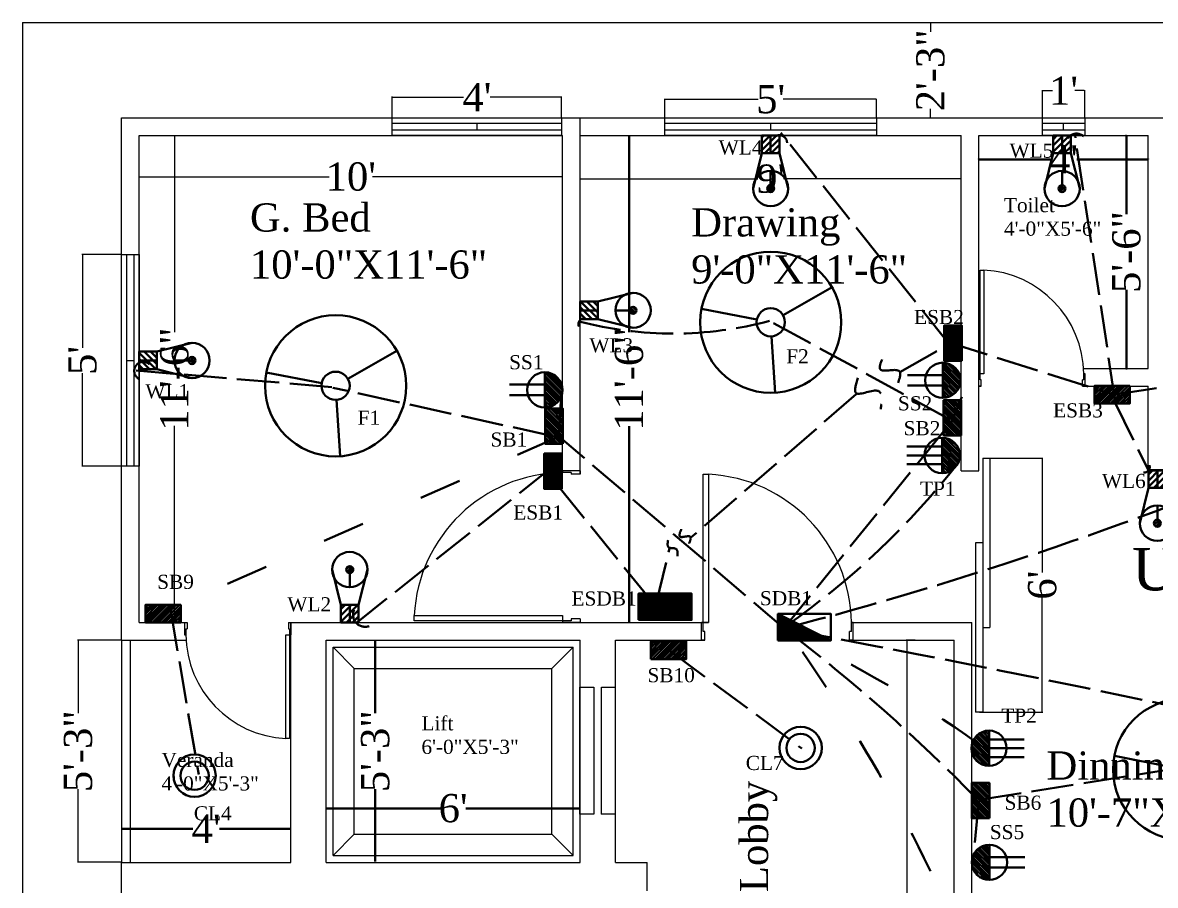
# Model space of a CAD drawing. Header units: inches. Extents: x -683 to 324, y -774 to 43.
# Drawn here: x -494.8 to -173.8, y -201 to 43.5 of the extents above; entities that cross this region are included whole.
import ezdxf

# ---------------------------------------------------------------- set-up
doc = ezdxf.new("R2010")
doc.units = ezdxf.units.IN
doc.header["$MEASUREMENT"] = 0
doc.linetypes.add('ACAD_ISO02W100', pattern=[15, 12, -3])
doc.linetypes.add('ACAD_ISO03W100', pattern=[30, 12, -18])
for name, color, linetype in [('Conduit', 118, 'ACAD_ISO02W100'), ('Dimention', 218, 'Continuous'), ('Door', 178, 'Continuous'), ('Emergency C', 50, 'ACAD_ISO02W100'), ('Fan', 109, 'Continuous'), ('Room Name', 10, 'Continuous'), ('SDB to SDB Conduit', 98, 'ACAD_ISO03W100'), ('sliding door', 6, 'Continuous'), ('Switch board', 182, 'Continuous'), ('Text', 38, 'Continuous'), ('Text 2', 18, 'Continuous'), ('veranda', 178, 'Continuous'), ('window', 78, 'Continuous')]:
    doc.layers.add(name, color=color, linetype=linetype)
doc.styles.get("Standard").update_dxf_attribs({"font": 'times.ttf', "height": 4})
doc.dimstyles.new('Horizontal', dxfattribs={"dimtxt": 0.18, "dimasz": 0.18, "dimexe": 0.18, "dimexo": 0.0625, "dimgap": 0.09, "dimtad": 0, "dimdec": 3, "dimzin": 0, "dimdsep": 46, "dimlunit": 4, "dimtxsty": 'Standard', "dimcen": 0.09, "dimadec": 0, "dimazin": 0, "dimtfac": 0.8, "dimtdec": 3, "dimtofl": 0, "dimtmove": 0, "dimatfit": 3, "dimfxl": 1, "dimtolj": 1, "dimtzin": 0, "dimarcsym": 0})

# ---------------------------------------------------------------- blocks, each defined once
blk = doc.blocks.new('window 2')
at = {"layer": 'Door'}
for p, q in [((0.5, 5), (0.5, 47)), ((0.5, 47), (2, 47)), ((2, 47), (2, 5)), ((2, 5), (0, 5)), ((0, 0), (0, 5)), ((0.5, 2.5), (0.5, 5)), ((43, 5), (42.5, 5)), ((42.5, 2.5), (42.5, 5)), ((43, 0), (43, 5)), ((1, 0), (0, 0)), ((1, 2.5), (0.5, 2.5)), ((1, 0), (1, 2.5)), ((42.5, 2.5), (42, 2.5)), ((42, 0), (42, 2.5)), ((43, 0), (42, 0))]:
    blk.add_line(p, q, dxfattribs=at)
blk.add_arc((-0.12, 4.43), 42.62, 0.7627, 87.154, dxfattribs=at)
blk = doc.blocks.new('window')
at = {"layer": 'window'}
for p, q in [((-12, 5), (12, 5)), ((-12, 0), (-12, 5)), ((12, 5), (12, 0)), ((-12, 3.5), (12, 3.5)), ((0, 3.5), (0, 1.5)), ((12, 1.5), (-12, 1.5)), ((12, 0), (-12, 0))]:
    blk.add_line(p, q, dxfattribs=at)
blk = doc.blocks.new("6' sliding door")
at = {"layer": 'sliding door'}
for p, q in [((0, 0), (0, -72)), ((0, 0), (2, 0)), ((2, 0), (2, -48)), ((-2, -24), (-2, -72)), ((0, -24), (-2, -24)), ((0, -48), (2, -48)), ((0, -72), (-2, -72))]:
    blk.add_line(p, q, dxfattribs=at)
blk = doc.blocks.new('sliding door off')
at = {"layer": 'sliding door'}
for p, q in [((-24.27, 5.06), (-0.27, 5.06)), ((-24.27, 3.06), (-24.27, 5.06)), ((-0.27, 5.06), (-0.27, 3.06)), ((-0.27, 3.06), (-24.27, 3.06)), ((-24.27, 1.98), (-0.26, 1.98)), ((-24.26, 0.03), (-24.26, 2.03)), ((-0.26, 1.98), (-0.26, 0.03)), ((-0.26, 0.03), (-24.26, 0.03))]:
    blk.add_line(p, q, dxfattribs=at)
blk = doc.blocks.new('*D9')
at = {"layer": 'Defpoints', "color": 0, "lineweight": 40}
for p in [(-461.81, -0.79), (-341.81, -0.19), (-341.81, -0.79)]:
    blk.add_point(p, dxfattribs=at)
at = {"layer": 'Dimention', "color": 0, "lineweight": -2}
for p, q in [((-461.81, -0.73), (-461.81, -0.01)), ((-461.63, -0.19), (-407.93, -0.19)), ((-341.99, -0.19), (-395.7, -0.19)), ((-341.81, -0.73), (-341.81, -0.01))]:
    blk.add_line(p, q, dxfattribs=at)
at = {"layer": 'Dimention', "color": 0, "lineweight": 40}
for points in [[(-461.63, -0.16), (-461.63, -0.22), (-461.81, -0.19)], [(-341.99, -0.16), (-341.99, -0.22), (-341.81, -0.19)]]:
    blk.add_solid(points, dxfattribs=at)
at = {"layer": 'Dimention', "color": 0, "lineweight": 40, "insert": (-401.81, -0.19), "char_height": 8, "attachment_point": 5}
blk.add_mtext("\\A1;10'", dxfattribs=at)
blk = doc.blocks.new('*D10')
at = {"layer": 'Defpoints', "color": 0, "lineweight": 40}
for p in [(-452.1, 11.47), (-455.01, -126.53), (-451.8, -126.53)]:
    blk.add_point(p, dxfattribs=at)
at = {"layer": 'Dimention', "color": 0, "lineweight": -2}
for p, q in [((-452.04, 11.47), (-451.62, 11.47)), ((-451.8, 11.29), (-451.8, -44.22)), ((-451.8, -126.35), (-451.8, -70.83)), ((-454.95, -126.53), (-451.62, -126.53))]:
    blk.add_line(p, q, dxfattribs=at)
at = {"layer": 'Dimention', "color": 0, "lineweight": 40}
for points in [[(-451.83, 11.29), (-451.77, 11.29), (-451.8, 11.47)], [(-451.83, -126.35), (-451.77, -126.35), (-451.8, -126.53)]]:
    blk.add_solid(points, dxfattribs=at)
at = {"layer": 'Dimention', "color": 0, "lineweight": 40, "insert": (-451.8, -57.53), "char_height": 8, "attachment_point": 5, "rotation": 90}
blk.add_mtext('\\A1;11\'-6"', dxfattribs=at)
blk = doc.blocks.new('*D11')
at = {"layer": 'Defpoints', "color": 0, "lineweight": 40}
for p in [(-466.81, -22.26), (-477.85, -82.26), (-466.81, -82.26)]:
    blk.add_point(p, dxfattribs=at)
at = {"layer": 'Dimention', "color": 0, "lineweight": -2}
for p, q in [((-466.88, -22.26), (-478.03, -22.26)), ((-477.85, -22.44), (-477.85, -48.69)), ((-477.85, -82.08), (-477.85, -55.84)), ((-466.88, -82.26), (-478.03, -82.26))]:
    blk.add_line(p, q, dxfattribs=at)
at = {"layer": 'Dimention', "color": 0, "lineweight": 40}
for points in [[(-477.88, -22.44), (-477.82, -22.44), (-477.85, -22.26)], [(-477.88, -82.08), (-477.82, -82.08), (-477.85, -82.26)]]:
    blk.add_solid(points, dxfattribs=at)
at = {"layer": 'Dimention', "color": 0, "lineweight": 40, "insert": (-477.85, -52.26), "char_height": 8, "attachment_point": 5, "rotation": 90}
blk.add_mtext("\\A1;5'", dxfattribs=at)
blk = doc.blocks.new('*D12')
at = {"layer": 'Defpoints', "color": 0, "lineweight": 40}
for p in [(-336.81, -1.68), (-228.81, -0.77), (-228.81, -1.68)]:
    blk.add_point(p, dxfattribs=at)
at = {"layer": 'Dimention', "color": 0, "lineweight": -2}
for p, q in [((-336.81, -1.62), (-336.81, -0.59)), ((-336.63, -0.77), (-286.44, -0.77)), ((-228.99, -0.77), (-279.19, -0.77)), ((-228.81, -1.62), (-228.81, -0.59))]:
    blk.add_line(p, q, dxfattribs=at)
at = {"layer": 'Dimention', "color": 0, "lineweight": 40}
for points in [[(-336.63, -0.74), (-336.63, -0.8), (-336.81, -0.77)], [(-228.99, -0.74), (-228.99, -0.8), (-228.81, -0.77)]]:
    blk.add_solid(points, dxfattribs=at)
at = {"layer": 'Dimention', "color": 0, "lineweight": 40, "insert": (-282.81, -0.77), "char_height": 8, "attachment_point": 5}
blk.add_mtext("\\A1;9'", dxfattribs=at)
blk = doc.blocks.new('*D13')
at = {"layer": 'Defpoints', "color": 0, "lineweight": 40}
for p in [(-342.07, 22.35), (-390.07, 16.47), (-342.07, 16.47)]:
    blk.add_point(p, dxfattribs=at)
at = {"layer": 'Dimention', "color": 0, "lineweight": -2}
for p, q in [((-390.07, 16.53), (-390.07, 22.53)), ((-342.07, 16.53), (-342.07, 22.53)), ((-389.89, 22.35), (-369.83, 22.35)), ((-342.25, 22.35), (-362.31, 22.35))]:
    blk.add_line(p, q, dxfattribs=at)
at = {"layer": 'Dimention', "color": 0, "lineweight": 40}
for points in [[(-389.89, 22.38), (-389.89, 22.32), (-390.07, 22.35)], [(-342.25, 22.38), (-342.25, 22.32), (-342.07, 22.35)]]:
    blk.add_solid(points, dxfattribs=at)
at = {"layer": 'Dimention', "color": 0, "lineweight": 40, "insert": (-366.07, 22.35), "char_height": 8, "attachment_point": 5}
blk.add_mtext("\\A1;4'", dxfattribs=at)
blk = doc.blocks.new('*D14')
at = {"layer": 'Defpoints', "color": 0, "lineweight": 40}
for p in [(-252.81, 21.75), (-312.81, 16.47), (-252.81, 16.47)]:
    blk.add_point(p, dxfattribs=at)
at = {"layer": 'Dimention', "color": 0, "lineweight": -2}
for p, q in [((-312.81, 16.54), (-312.81, 21.93)), ((-312.63, 21.75), (-286.39, 21.75)), ((-252.99, 21.75), (-279.24, 21.75)), ((-252.81, 16.54), (-252.81, 21.93))]:
    blk.add_line(p, q, dxfattribs=at)
at = {"layer": 'Dimention', "color": 0, "lineweight": 40}
for points in [[(-312.63, 21.78), (-312.63, 21.72), (-312.81, 21.75)], [(-252.99, 21.78), (-252.99, 21.72), (-252.81, 21.75)]]:
    blk.add_solid(points, dxfattribs=at)
at = {"layer": 'Dimention', "color": 0, "lineweight": 40, "insert": (-282.81, 21.75), "char_height": 8, "attachment_point": 5}
blk.add_mtext("\\A1;5'", dxfattribs=at)
blk = doc.blocks.new('*D15')
at = {"layer": 'Defpoints', "color": 0, "lineweight": 40}
for p in [(-193.81, 24.2), (-205.81, 16.47), (-193.81, 16.47)]:
    blk.add_point(p, dxfattribs=at)
at = {"layer": 'Dimention', "color": 0, "lineweight": -2}
for p, q in [((-205.81, 16.54), (-205.81, 24.38)), ((-205.63, 24.2), (-202.98, 24.2)), ((-193.99, 24.2), (-196.65, 24.2)), ((-193.81, 16.54), (-193.81, 24.38))]:
    blk.add_line(p, q, dxfattribs=at)
at = {"layer": 'Dimention', "color": 0, "lineweight": 40}
for points in [[(-205.63, 24.23), (-205.63, 24.17), (-205.81, 24.2)], [(-193.99, 24.23), (-193.99, 24.17), (-193.81, 24.2)]]:
    blk.add_solid(points, dxfattribs=at)
at = {"layer": 'Dimention', "color": 0, "lineweight": 40, "insert": (-199.81, 24.2), "char_height": 8, "attachment_point": 5}
blk.add_mtext("\\A1;1'", dxfattribs=at)
blk = doc.blocks.new('*D16')
at = {"layer": 'Defpoints', "color": 0, "lineweight": 40}
for p in [(-237.69, 43.47), (-237.51, 43.47), (-237.51, 16.47)]:
    blk.add_point(p, dxfattribs=at)
at = {"layer": 'Dimention', "color": 0, "lineweight": -2}
for p, q in [((-237.62, 43.47), (-237.33, 43.47)), ((-237.51, 43.29), (-237.51, 40.89)), ((-237.57, 16.47), (-237.69, 16.47)), ((-237.51, 16.65), (-237.51, 19.05))]:
    blk.add_line(p, q, dxfattribs=at)
at = {"layer": 'Dimention', "color": 0, "lineweight": 40}
for points in [[(-237.54, 43.29), (-237.48, 43.29), (-237.51, 43.47)], [(-237.54, 16.65), (-237.48, 16.65), (-237.51, 16.47)]]:
    blk.add_solid(points, dxfattribs=at)
at = {"layer": 'Dimention', "color": 0, "lineweight": 40, "insert": (-237.51, 29.97), "char_height": 8, "attachment_point": 5, "rotation": 90}
blk.add_mtext('\\A1;2\'-3"', dxfattribs=at)
blk = doc.blocks.new('*D74')
at = {"layer": 'Defpoints', "color": 0, "lineweight": 40}
for p in [(-241.81, -131.53), (-257.48, -292.53), (-244.21, -292.53)]:
    blk.add_point(p, dxfattribs=at)
at = {"layer": 'Dimention', "color": 0, "lineweight": -2}
for p, q in [((-241.88, -131.53), (-244.39, -131.53)), ((-244.21, -131.71), (-244.21, -212.03)), ((-244.21, -292.35), (-244.21, -238.64)), ((-257.42, -292.53), (-244.03, -292.53))]:
    blk.add_line(p, q, dxfattribs=at)
at = {"layer": 'Dimention', "color": 0, "lineweight": 40}
for points in [[(-244.24, -131.71), (-244.18, -131.71), (-244.21, -131.53)], [(-244.24, -292.35), (-244.18, -292.35), (-244.21, -292.53)]]:
    blk.add_solid(points, dxfattribs=at)
at = {"layer": 'Dimention', "color": 0, "lineweight": 40, "insert": (-244.21, -225.33), "char_height": 8, "attachment_point": 5, "rotation": 90}
blk.add_mtext('\\A1;13\'-5"', dxfattribs=at)
blk = doc.blocks.new('*D76')
at = {"layer": 'Defpoints', "color": 0, "lineweight": 40}
for p in [(-220.73, -79.94), (-223.73, -151.94), (-205.82, -151.94)]:
    blk.add_point(p, dxfattribs=at)
at = {"layer": 'Dimention', "color": 0, "lineweight": -2}
for p, q in [((-220.66, -79.94), (-205.64, -79.94)), ((-205.82, -80.12), (-205.82, -112.33)), ((-205.82, -151.76), (-205.82, -119.54)), ((-223.66, -151.94), (-205.64, -151.94))]:
    blk.add_line(p, q, dxfattribs=at)
at = {"layer": 'Dimention', "color": 0, "lineweight": 40}
for points in [[(-205.85, -80.12), (-205.79, -80.12), (-205.82, -79.94)], [(-205.85, -151.76), (-205.79, -151.76), (-205.82, -151.94)]]:
    blk.add_solid(points, dxfattribs=at)
at = {"layer": 'Dimention', "color": 0, "lineweight": 40, "insert": (-205.82, -115.94), "char_height": 8, "attachment_point": 5, "rotation": 90}
blk.add_mtext("\\A1;6'", dxfattribs=at)
blk = doc.blocks.new('*D77')
at = {"layer": 'Defpoints', "color": 0, "lineweight": 40}
for p in [(-466.81, -131.53), (-479.09, -194.46), (-466.81, -194.46)]:
    blk.add_point(p, dxfattribs=at)
at = {"layer": 'Dimention', "color": 0, "lineweight": -2}
for p, q in [((-466.88, -131.53), (-479.27, -131.53)), ((-479.09, -131.71), (-479.09, -152.23)), ((-479.09, -194.28), (-479.09, -173.76)), ((-466.88, -194.46), (-479.27, -194.46))]:
    blk.add_line(p, q, dxfattribs=at)
at = {"layer": 'Dimention', "color": 0, "lineweight": 40}
for points in [[(-479.12, -131.71), (-479.06, -131.71), (-479.09, -131.53)], [(-479.12, -194.28), (-479.06, -194.28), (-479.09, -194.46)]]:
    blk.add_solid(points, dxfattribs=at)
at = {"layer": 'Dimention', "color": 0, "lineweight": 40, "insert": (-479.09, -163), "char_height": 8, "attachment_point": 5, "rotation": 90}
blk.add_mtext('\\A1;5\'-3"', dxfattribs=at)
blk = doc.blocks.new('Fan')
at = {"layer": 'Fan', "lineweight": 40}
for p, q in [((1.74, 0.99), (8.69, 4.96)), ((-1.96, 0.38), (-9.82, 1.9)), ((0.13, -2), (0.65, -9.98))]:
    blk.add_line(p, q, dxfattribs=at)
for radius in [10, 2]:
    blk.add_circle((0, 0), radius, dxfattribs=at)
blk = doc.blocks.new('WL')
at = {"layer": 'Switch board', "lineweight": 40}
h = blk.add_hatch(dxfattribs=at)
h.set_pattern_fill('ANSI31', color=256, scale=5, style=0)
h.set_pattern_definition([(45, (-235.11827, 115.6762), (-0.4419417, 0.4419417), [])])
h.paths.add_polyline_path([(1, 15, 1), (-1, 15, 1)])
h = blk.add_hatch(dxfattribs=at)
h.set_pattern_fill('ANSI31', color=256, scale=10, style=0)
h.set_pattern_definition([(45, (-235.1183, 115.6762), (-0.8838835, 0.8838835), [])])
h.paths.add_polyline_path([(0, 5), (-2.5, 5), (-2.5, 0), (0, 0)])
h.paths.add_polyline_path([(0, 0), (2.5, 0), (2.5, 5), (0, 5)])
for p, q in [((-2.5, 5), (-5, 15)), ((0, 10), (0, 15)), ((2.5, 5), (5, 15)), ((0, 0), (0, 5))]:
    blk.add_line(p, q, dxfattribs=at)
blk.add_lwpolyline([(-2.5, 0), (2.5, 0), (2.5, 5), (-2.5, 5)], close=True, dxfattribs=at)
for radius in [5, 1]:
    blk.add_circle((0, 15), radius, dxfattribs=at)
blk = doc.blocks.new('SB')
at = {"layer": 'Switch board', "lineweight": 40}
h = blk.add_hatch(dxfattribs=at)
h.set_pattern_fill('ANSI31', color=256, scale=5, style=0)
h.set_pattern_definition([(45, (-224.795, 3.29954), (-0.4419417, 0.4419417), [])])
h.paths.add_polyline_path([(5, 0), (5, 5), (-5, 5), (-5, 0)])
blk.add_lwpolyline([(-5, 0), (5, 0), (5, 5), (-5, 5)], close=True, dxfattribs=at)
blk = doc.blocks.new('2 pin')
at = {"layer": 'Switch board', "lineweight": 40}
h = blk.add_hatch(dxfattribs=at)
h.set_pattern_fill('ANSI31', color=256, scale=5, style=0)
h.set_pattern_definition([(45, (-254.6713, 8.2058), (-0.4419417, 0.4419417), [])])
h.paths.add_polyline_path([(5, 5), (-5, 5, 1)])
for p, q in [((-1.5, 5), (-1.5, 15)), ((1.5, 5), (1.5, 15)), ((-5, 5), (5, 5))]:
    blk.add_line(p, q, dxfattribs=at)
blk.add_circle((0, 5), 5, dxfattribs=at)
blk = doc.blocks.new('SDB')
at = {"layer": 'Switch board', "lineweight": 40}
h = blk.add_hatch(dxfattribs=at)
h.set_pattern_fill('ANSI31', color=256, style=0)
h.set_pattern_definition([(45, (-222.54473, 8.84913), (-0.08838835, 0.08838835), [])])
h.paths.add_polyline_path([(-5, 5), (-5, 0), (5, 0)])
blk.add_line((-5, 5), (5, 0), dxfattribs=at)
blk.add_lwpolyline([(-5, 0), (5, 0), (5, 5), (-5, 5)], close=True, dxfattribs=at)
blk = doc.blocks.new('CL')
at = {"layer": 'Switch board', "lineweight": 40}
for radius in [6, 4]:
    blk.add_circle((0, 0), radius, dxfattribs=at)
blk = doc.blocks.new('ESB')
at = {"layer": 'Switch board', "lineweight": 40}
h = blk.add_hatch(dxfattribs=at)
h.set_pattern_fill('ANSI33', color=256, style=0)
h.set_pattern_definition([(45, (320.91762, 69.20733), (-0.1767767, 0.1767767), []), (45, (321.0944, 69.20733), (-0.1767767, 0.1767767), [0.125, -0.0625])])
h.paths.add_polyline_path([(0.01, -5.06), (5.01, -5.06), (5.01, 4.94), (0.01, 4.94)])
blk.add_line((4.99, -0.12), (0.05, -0.09), dxfattribs=at)
at = {"layer": 'Switch board', "lineweight": 40, "rotation": 90}
blk.add_blockref('SB', (5.01, -0.06), dxfattribs=at)
blk = doc.blocks.new('ESDB')
at = {"layer": 'Emergency C', "lineweight": 40}
h = blk.add_hatch(dxfattribs=at)
h.set_pattern_fill('ANSI37', color=256, style=0)
h.set_pattern_definition([(45, (293.69249, 96.94993), (-0.08838835, 0.08838835), []), (135, (293.69249, 96.94993), (-0.08838835, -0.08838835), [])])
h.paths.add_polyline_path([(15.29, -7.45), (15.29, 0.05), (0.29, 0.05)])
at = {"layer": 'Switch board', "lineweight": 40, "xscale": 1.5, "yscale": 1.5, "zscale": 1.5}
blk.add_blockref('SDB', (7.79, -7.45), dxfattribs=at)
blk = doc.blocks.new('3 pin')
at = {"layer": 'Switch board', "lineweight": 40}
h = blk.add_hatch(dxfattribs=at)
h.set_pattern_fill('ANSI31', color=256, scale=5, style=0)
h.set_pattern_definition([(45, (-257.0965, 5.305), (-0.4419417, 0.4419417), [])])
h.paths.add_polyline_path([(5, 5), (-5, 5, 1)])
for p, q in [((-2.5, 5), (-2.5, 15)), ((0, 5), (0, 15)), ((2.5, 5), (2.5, 15)), ((-5, 5), (5, 5))]:
    blk.add_line(p, q, dxfattribs=at)
blk.add_circle((0, 5), 5, dxfattribs=at)

msp = doc.modelspace()

# ---------------------------------------------------------------- linework, layer by layer
for p, q in [((-494.8144, 43.4733), (69.1856, 43.4733)), ((-494.8144, 43.4733), (-494.8144, -760.5267)), ((-466.8144, 16.4733), (49.1856, 16.4733)), ((-466.8144, -131.5267), (-466.8144, 16.4733)), ((-336.8144, -84.5267), (-336.8144, 16.4733)), ((-461.8144, 11.4733), (-341.8144, 11.4733)), ((-461.8144, -126.5267), (-461.8144, 11.4733)), ((-341.8144, -84.0267), (-341.8144, 11.4733)), ((-336.8144, 11.4733), (-228.8144, 11.4733)), ((-336.8144, -84.5267), (-336.8144, 11.4733)), ((-228.8144, -83.5267), (-228.8144, 11.4733)), ((-223.8144, 11.4733), (-175.8144, 11.4733)), ((-223.8144, -83.5267), (-223.8144, 11.4733)), ((-175.8144, -54.5267), (-175.8144, 11.4733)), ((-194.1221, -54.5267), (-175.8144, -54.5267)), ((-223.8144, -59.5267), (-223.1144, -59.5267)), ((-194.4144, -59.5267), (-175.8144, -59.5267)), ((-175.8144, -83.5267), (-175.8144, -59.5267)), ((-228.8144, -83.5267), (-223.8144, -83.5267)), ((-175.8144, -83.5267), (-170.0644, -83.5267)), ((-461.8144, -126.5267), (-448.2144, -126.5267)), ((-418.8144, -131.5267), (-418.8144, -126.5267)), ((-418.8144, -126.5267), (-300.4295, -126.5267)), ((-259.9295, -126.5267), (-247.8144, -126.5267)), ((-247.8144, -126.5267), (-225.8144, -126.5267)), ((-225.8144, -245.5267), (-225.8144, -126.5267)), ((-466.8144, -131.5267), (-448.5066, -131.5267)), ((-418.8144, -194.5267), (-418.8144, -131.5267)), ((-408.8144, -194.5267), (-408.8144, -131.5267)), ((-408.8144, -131.5267), (-336.8144, -131.5267)), ((-336.8144, -194.5267), (-336.8144, -131.5267)), ((-336.8144, -194.5267), (-336.8144, -131.5267)), ((-326.8144, -131.5267), (-301.4295, -131.5267)), ((-326.8144, -194.5267), (-326.8144, -131.5267)), ((-260.4295, -131.5267), (-252.8144, -131.5267)), ((-252.8144, -131.5267), (-230.8144, -131.5267)), ((-230.8144, -250.5267), (-230.8144, -131.5267)), ((-406.8144, -133.5267), (-338.8144, -133.5267)), ((-406.8144, -192.5267), (-406.8144, -133.5267)), ((-400.8144, -139.5267), (-406.8144, -133.5267)), ((-344.8144, -139.5267), (-338.8144, -133.5267)), ((-338.8144, -192.5267), (-338.8144, -133.5267)), ((-400.8144, -139.5267), (-344.8144, -139.5267)), ((-400.8144, -186.5267), (-400.8144, -139.5267)), ((-344.8144, -186.5267), (-344.8144, -139.5267)), ((-400.8144, -186.5267), (-406.8144, -192.5267)), ((-400.8144, -186.5267), (-344.8144, -186.5267)), ((-344.8144, -186.5267), (-338.8144, -192.5267)), ((-406.8144, -192.5267), (-338.8144, -192.5267)), ((-466.8144, -194.5267), (-418.8144, -194.5267)), ((-466.8144, -297.5267), (-466.8144, -194.5267)), ((-408.8144, -194.5267), (-336.8144, -194.5267)), ((-326.8144, -194.5267), (-317.8144, -194.5267)), ((-317.8144, -202.5267), (-317.8144, -194.5267)), ((-317.8144, -202.5267), (-317.8144, -194.5267)), ((-230.8144, -202.5267), (-230.8144, -194.5267)), ((-230.8144, -202.5267), (-230.8144, -194.5267))]:
    msp.add_line(p, q)
at = {"layer": 'Conduit', "lineweight": 40}
for p, q in [((-232.0123, -68.9551), (-283.0221, -41.1101)), ((-407.1713, -59.7952), (-462.6331, -55.1213)), ((-344.0992, -73.7783), (-406.933, -59.9842)), ((-342.8271, -74.116), (-342.1104, -60.0848)), ((-231.1129, -68.5239), (-228.6639, -62.5802)), ((-279.137, -128.311), (-230.9331, -68.8688)), ((-278.4869, -128.6082), (-342.4896, -74.1017)), ((-452.9451, -122.7544), (-444.9108, -169.568)), ((-311.069, -134.7519), (-273.9561, -162.2562)), ((-223.7017, -176.7871), (-164.7175, -167.3679)), ((-223.7887, -176.9633), (-225.402, -193.668))]:
    msp.add_line(p, q, dxfattribs=at)
for centre, radius, start, end in [((-280.3181, 9.4383), 2.1513, 359.810414, 130.511435), ((-196.1599, 9.0916), 2.9384, 47.590596, 146.643529), ((-335.6575, -42.0181), 1.6445, 79.075837, 201.639455), ((-310.4532, 61.0272), 105.6671, 255.354008, 284.993901), ((-460.6197, -55.2327), 2.5761, 46.404637, 242.70024), ((-549.3966, 911.3801), 1074.185, 284.5843694, 293.1365766), ((-410.3921, 60.8117), 229.9452, 305.032612, 321.927015), ((-176.876, -82.5116), 1.4887, 261.13854, 21.282293), ((-397.7507, -124.3279), 3.4221, 155.604803, 289.254391), ((-588.8454, -533.6607), 510.3137, 44.389301, 52.602494), ((-1019.8203, -4144.8737), 4084.2644, 76.8361311, 79.5145849)]:
    msp.add_arc(centre, radius, start, end, dxfattribs=at)
at = {"layer": 'Dimention', "lineweight": 40}
for p, q in [((-322.931, 11.2933), (-322.931, -44.2197)), ((-182.0301, 11.4733), (-182.1476, 11.4733)), ((-181.9676, 11.2933), (-181.9676, -10.7633)), ((-223.8144, 4.7917), (-223.8144, 4.9092)), ((-223.6344, 4.7292), (-203.5785, 4.7292)), ((-175.9944, 4.7292), (-196.0502, 4.7292)), ((-175.8144, 4.7917), (-175.8144, 4.9092)), ((-181.9676, -54.3467), (-181.9676, -32.2901)), ((-182.1639, -54.5267), (-181.7876, -54.5267)), ((-322.931, -126.3467), (-322.931, -70.8337)), ((-394.8685, -131.7067), (-394.8685, -152.2321)), ((-418.8144, -163.0267), (-418.8144, -163.0267)), ((-394.8685, -194.2842), (-394.8685, -173.7589)), ((-408.6344, -179.187), (-376.417, -179.187)), ((-336.9944, -179.187), (-369.2117, -179.187)), ((-466.6344, -184.9733), (-446.5785, -184.9733)), ((-418.9944, -184.9733), (-439.0502, -184.9733)), ((-418.8144, -194.5267), (-418.8144, -194.5267))]:
    msp.add_line(p, q, dxfattribs=at)
for points in [[(-322.961, 11.2933), (-322.901, 11.2933), (-322.931, 11.4733)], [(-181.9976, 11.2933), (-181.9376, 11.2933), (-181.9676, 11.4733)], [(-223.6344, 4.7592), (-223.6344, 4.6992), (-223.8144, 4.7292)], [(-175.9944, 4.7592), (-175.9944, 4.6992), (-175.8144, 4.7292)], [(-181.9976, -54.3467), (-181.9376, -54.3467), (-181.9676, -54.5267)], [(-322.961, -126.3467), (-322.901, -126.3467), (-322.931, -126.5267)], [(-394.8985, -131.7067), (-394.8385, -131.7067), (-394.8685, -131.5267)], [(-408.6344, -179.157), (-408.6344, -179.217), (-408.8144, -179.187)], [(-336.9944, -179.157), (-336.9944, -179.217), (-336.8144, -179.187)], [(-466.6344, -184.9433), (-466.6344, -185.0033), (-466.8144, -184.9733)], [(-418.9944, -184.9433), (-418.9944, -185.0033), (-418.8144, -184.9733)], [(-394.8985, -194.2842), (-394.8385, -194.2842), (-394.8685, -194.4642)]]:
    msp.add_solid(points, dxfattribs=at)
at = {"layer": 'Emergency C', "lineweight": 40}
for p, q in [((-232.4288, -47.3988), (-279.9214, 12.2394)), ((-185.2348, -63.3412), (-196.6209, 12.0067)), ((-246.1697, -55.5656), (-232.4986, -47.7959)), ((-232.8811, -46.947), (-185.8408, -61.8566)), ((-185.2925, -61.8648), (-132.3831, -53.958)), ((-258.5417, -61.8019), (-305.4021, -102.4684)), ((-185.2348, -64.0521), (-175.7441, -83.4726)), ((-344.6426, -82.3659), (-399.8383, -126.3515)), ((-316.7859, -120.2209), (-345.8715, -84.3875)), ((-315.2783, -121.1409), (-311.4183, -105.1826))]:
    msp.add_line(p, q, dxfattribs=at)
for points in [[(-251.2492, -51.9742), (-251.7816, -54.7514), (-246.5167, -55.165), (-247.1674, -59.7149)], [(-258.0622, -57.1689), (-258.5837, -61.5128), (-252.2889, -60.9137), (-251.6141, -66.0814)], [(-308.136, -100.114), (-308.509, -102.2006), (-305.6367, -102.1634), (-305.9351, -104.1755)], [(-311.9036, -103.1694), (-311.6798, -105.2561), (-309.6654, -105.6287), (-309.2551, -107.7153)]]:
    msp.add_spline(points, degree=3, dxfattribs=at)
at = {"layer": 'SDB to SDB Conduit', "lineweight": 40}
msp.add_line((-343.59, -74.1573), (-452.9451, -122.7544), dxfattribs=at)
for centre, radius, start, end in [((-674.9656, -410.6592), 486.864, 22.50325, 35.38647), ((-405.8131, -412.906), 310.7662, 54.27659, 65.584878)]:
    msp.add_arc(centre, radius, start, end, dxfattribs=at)
at = {"layer": 'veranda'}
for p, q in [((-466.8144, -131.5267), (-466.8144, -194.5267)), ((-464.3144, -131.5267), (-464.3144, -194.5267))]:
    msp.add_line(p, q, dxfattribs=at)

# ---------------------------------------------------------------- block references
at = {"xscale": 0.5, "rotation": 180}
msp.add_blockref('window', (-199.8144, 16.4733), dxfattribs=at)
at = {"lineweight": 40, "rotation": 90}
msp.add_blockref('2 pin', (-229.0409, -57.8835), dxfattribs=at)
at = {"rotation": 90}
msp.add_blockref('window 2', (-336.8144, -126.5267), dxfattribs=at)
msp.add_blockref('window 2', (-302.4295, -131.5267))
at = {"xscale": 0.7, "yscale": 0.7, "rotation": 180}
msp.add_blockref('window 2', (-418.8144, -126.5267), dxfattribs=at)
at = {"layer": 'Door', "xscale": 0.7, "yscale": 0.7}
msp.add_blockref('window 2', (-223.8144, -59.5267), dxfattribs=at)
at = {"layer": 'Emergency C', "lineweight": 40}
msp.add_blockref('ESDB', (-320.5164, -118.3577), dxfattribs=at)
at = {"layer": 'Fan', "lineweight": 40, "xscale": 2, "yscale": 2}
for p in [(-282.7915, -41.4328), (-406.1142, -59.4405), (-165.7663, -168.1491)]:
    msp.add_blockref('Fan', p, dxfattribs=at)
at = {"layer": 'SDB to SDB Conduit', "lineweight": 40}
for p, rotation in [((-229.2037, -79.1748), 90), ((-225.9274, -162.161), 270)]:
    msp.add_blockref('3 pin', p, dxfattribs=dict(at, rotation=rotation))
at = {"layer": 'sliding door'}
for p, xscale in [((-366.0709, 11.4681), 2), ((-282.8144, 11.4733), 2.5)]:
    msp.add_blockref('window', p, dxfattribs=dict(at, xscale=xscale))
at = {"layer": 'sliding door', "xscale": 2.5, "rotation": 90}
msp.add_blockref('window', (-461.8146, -52.2628), dxfattribs=at)
at = {"layer": 'sliding door'}
msp.add_blockref("6' sliding door", (-222.7274, -79.9376), dxfattribs=at)
at = {"layer": 'sliding door', "xscale": 1.5, "yscale": 2, "rotation": 90}
msp.add_blockref('sliding door off', (-326.8144, -144.4332), dxfattribs=at)
at = {"layer": 'Switch board', "lineweight": 40}
for name, p, rotation in [('WL', (-282.8144, 11.4733), 180), ('WL', (-200.2245, 11.4469), 180), ('WL', (-336.8144, -38.0572), 270), ('WL', (-461.8146, -52.2628), 270), ('2 pin', (-341.8144, -60.6147), 90), ('SB', (-228.8144, -68.5239), 90), ('SB', (-341.7031, -70.9165), 90), ('WL', (-173.214, -83.3808), 180), ('SB', (-220.8144, -176.9924), 90), ('2 pin', (-225.8144, -194.4937), 270)]:
    msp.add_blockref(name, p, dxfattribs=dict(at, rotation=rotation))
for name, p in [('ESB', (-233.6488, -47.2654)), ('SB', (-186.0432, -64.4907)), ('ESB', (-347.0079, -83.6096)), ('WL', (-402.1039, -126.5267)), ('SB', (-455.0144, -126.5267)), ('SB', (-311.7558, -136.8819)), ('CL', (-274.3173, -162.0661)), ('CL', (-446.0928, -169.935))]:
    msp.add_blockref(name, p, dxfattribs=at)
at = {"layer": 'Switch board', "lineweight": 40, "xscale": 1.5, "yscale": 1.5, "zscale": 1.5}
msp.add_blockref('SDB', (-273.2537, -131.5794), dxfattribs=at)

# ---------------------------------------------------------------- texts
at = {"layer": 'Dimention', "lineweight": 40, "char_height": 8, "attachment_point": 5}
for s, insert in [("\\A1;4'", (-199.8144, 4.7292)), ("\\A1;6'", (-372.8144, -179.187)), ("\\A1;4'", (-442.8144, -184.9733))]:
    msp.add_mtext(s, dxfattribs=dict(at, insert=insert))
at = {"layer": 'Dimention', "lineweight": 40, "char_height": 8, "attachment_point": 5, "rotation": 90}
for s, insert in [('\\A1;5\'-6"', (-181.9676, -21.5267)), ('\\A1;11\'-6"', (-322.931, -57.5267)), ('\\A1;5\'-3"', (-394.8685, -162.9955))]:
    msp.add_mtext(s, dxfattribs=dict(at, insert=insert))
at = {"layer": 'Room Name', "lineweight": 40, "attachment_point": 1}
for s, insert, char_height, width in [('Toilet\\P4\'-0"X5\'-6"', (-216.69, -6.2349), 4, 22.466213), ('G. Bed\\P10\'-0"X11\'-6"', (-430.3948, -7.734), 8, 38.879437), ('Drawing\\P9\'-0"X11\'-6"', (-305.333, -9.1224), 8, 38.879437), ('Lift\\P6\'-0"X5\'-3"', (-381.791, -153.0869), 4, 22.466213), ('Veranda\\P4\'-0"X5\'-3"', (-455.464, -163.463), 4, 22.466213), ('Dinning\\P10\'-7"X13\'-6"', (-204.6349, -163.0511), 8, 38.879437)]:
    msp.add_mtext(s, dxfattribs=dict(at, insert=insert, char_height=char_height, width=width))
at = {"layer": 'Room Name', "lineweight": 40, "insert": (-291.5413, -263.3277), "char_height": 8, "width": 100.508649, "attachment_point": 1, "rotation": 90}
msp.add_mtext('stair, Lift & Lobby', dxfattribs=at)
at = {"layer": 'Text', "lineweight": 40, "char_height": 4, "attachment_point": 1}
for s, insert, width in [('WL4', (-297.5536, 10.1041), 2.224964), ('WL5', (-215.1267, 9.2052), 2.224964), ('ESB2', (-242.1689, -37.9524), 2.224964), ('WL3', (-334.2076, -45.9614), 2.224964), ('SS1', (-356.941, -50.7516), 2.224964), ('F2', (-278.4125, -49.0701), 2.224964), ('WL1', (-460.0439, -58.9845), 2.224964), ('SS2', (-246.7588, -62.4012), 4.746194), ('F1', (-399.8491, -66.473), 2.224964), ('ESB3', (-202.7683, -64.3991), 2.224964), ('SB2', (-245.1231, -69.4488), 2.224964), ('SB1', (-362.2127, -72.675), 2.224964), ('TP1', (-240.4831, -86.5741), 2.224964), ('WL6', (-188.9314, -84.4039), 2.224964), ('ESB1', (-355.7545, -93.3437), 2.224964), ('SB9', (-456.6957, -112.9896), 2.224964), ('ESDB1', (-339.2583, -117.7229), 2.224964), ('SDB1', (-285.8635, -117.6346), 2.224964), ('WL2', (-419.7982, -119.3628), 2.224964), ('SB10', (-317.7276, -139.4514), 2.224964), ('TP2', (-217.4382, -150.9089), 2.224964), ('CL7', (-289.8684, -164.3244), 2.224964), ('SB6', (-216.5235, -175.5809), 2.224964), ('CL4', (-446.3025, -178.6019), 2.224964), ('SS5', (-220.7005, -183.9096), 2.224964)]:
    msp.add_mtext(s, dxfattribs=dict(at, insert=insert, width=width))
at = {"layer": 'Text 2', "lineweight": 40, "insert": (-180.4057, -105.411), "char_height": 12, "width": 63.96077, "attachment_point": 1}
msp.add_mtext('Unit - 01', dxfattribs=at)

# ---------------------------------------------------------------- dimensions: what is measured, and where the dimension line sits
at = {"layer": 'Dimention', "lineweight": 40}
for base, p1, p2, picture, middle in [((-237.5053, 43.4733), (-237.5053, 16.4733), (-237.6853, 43.4733), '*D16', (-237.5053, 29.9733)), ((-451.8003, -126.5267), (-452.0999, 11.4733), (-455.0144, -126.5267), '*D10', (-451.8003, -57.5267)), ((-477.8458, -82.2628), (-466.8146, -22.2628), (-466.8146, -82.2628), '*D11', (-477.8458, -52.2628)), ((-205.8226, -151.9376), (-220.7274, -79.9376), (-223.7274, -151.9376), '*D76', (-205.8226, -115.9376)), ((-479.0923831369, -194.4642261732), (-466.8143603882, -131.5267261732), (-466.8143603882, -194.4642261732), '*D77', (-479.0923831369, -162.9954761732))]:
    dim = msp.add_linear_dim(base=base, p1=p1, p2=p2, angle=90, dimstyle='Horizontal', dxfattribs=at)
    dim.commit()
    dim.dimension.update_dxf_attribs({"geometry": picture, "text_midpoint": middle})
for base, p1, p2, picture, middle in [((-193.8144, 24.1954), (-205.8144, 16.4733), (-193.8144, 16.4733), '*D15', (-199.8144, 24.1954)), ((-342.0709, 22.3546), (-390.0709, 16.4681), (-342.0709, 16.4681), '*D13', (-366.0709, 22.3546)), ((-252.8144, 21.7509), (-312.8144, 16.4733), (-252.8144, 16.4733), '*D14', (-282.8144, 21.7509)), ((-341.8144, -0.1948), (-461.8144, -0.7933), (-341.8144, -0.7933), '*D9', (-401.8144, -0.1948)), ((-228.8144, -0.7685), (-336.8144, -1.6831), (-228.8144, -1.6831), '*D12', (-282.8144, -0.7685))]:
    dim = msp.add_linear_dim(base=base, p1=p1, p2=p2, dimstyle='Horizontal', dxfattribs=at)
    dim.commit()
    dim.dimension.update_dxf_attribs({"geometry": picture, "text_midpoint": middle})
dim = msp.add_linear_dim(base=(-244.2103, -292.5267), p1=(-241.8144, -131.5267), p2=(-257.4818, -292.5267), angle=90, dimstyle='Horizontal', dxfattribs=at)
dim.commit()
dim.dimension.update_dxf_attribs({"geometry": '*D74', "text_midpoint": (-244.2103, -225.3337), "dimtype": 160})

doc.saveas('drawing.dxf')
